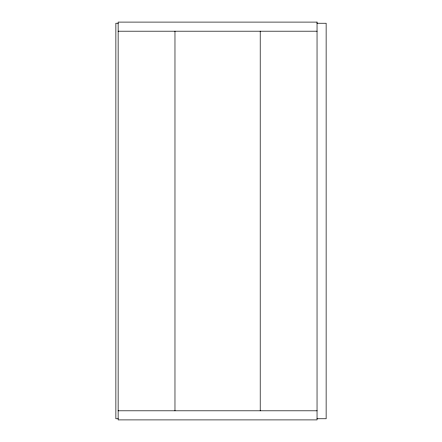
<?xml version="1.0" encoding="UTF-8"?>
<svg xmlns="http://www.w3.org/2000/svg" width="442" height="442" viewBox="0 0 442 442"><rect width="100%" height="100%" fill="white"/><g stroke="black" fill="none" stroke-linecap="round" stroke-linejoin="round"><path stroke-width="0.66" d="M118.141 23.238L115.865 23.238L115.865 418.762L118.141 418.762M317.041 23.238L326.135 23.238L326.135 418.762L317.041 418.762M118.141 31.194L317.041 31.194M118.141 410.806L317.041 410.806M260.211 31.194L260.211 410.806M174.971 31.194L174.971 410.806M317.041 22.1L118.141 22.1L118.141 419.9L317.041 419.9L317.041 22.1"/></g></svg>
